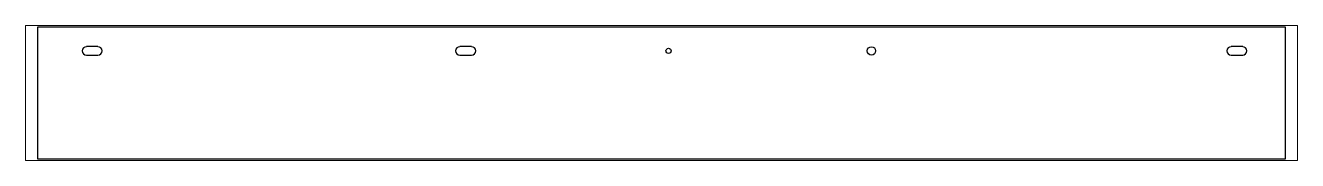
# Paper-space layout 'Layout1' of a CAD drawing. Header units: millimetres. Extents: x 0 to 257, y 84 to 111.
# The model-space entities are those that its viewports show. They can reach past a viewport. Long polylines and large blocks are cut down to what shows.
import ezdxf

# ---------------------------------------------------------------- set-up
doc = ezdxf.new("R2010")
doc.units = ezdxf.units.MM
doc.header["$LTSCALE"] = 25
doc.layers.add('3_Pezzi', color=7, linetype='Continuous')
doc.layers.add('5_Bulloni', color=7, linetype='Continuous')

# ---------------------------------------------------------------- blocks, each defined once
blk = doc.blocks.new('BL1553344787_00001')
at = {"layer": '5_Bulloni', "color": 4, "linetype": 'Continuous'}
for p, q in [((74.8, 57.7), (60.3, 57.7)), ((60.3, 47.2), (74.8, 47.2))]:
    blk.add_line(p, q, dxfattribs=at)
for centre, start, end in [((60.3, 52.4), 90, 270), ((74.8, 52.4), 270, 90)]:
    blk.add_arc(centre, 5.25, start, end, dxfattribs=at)
blk = doc.blocks.new('BL1553344787_00002')
at = {"layer": '5_Bulloni', "color": 2, "linetype": 'Continuous'}
blk.add_circle((785.1, 52.4), 3.25, dxfattribs=at)
blk = doc.blocks.new('BL1553344787_00003')
at = {"layer": '5_Bulloni', "color": 2, "linetype": 'Continuous'}
blk.add_circle((1037.6, 52.4), 5.25, dxfattribs=at)
blk = doc.blocks.new('BL1553344787_00004')
at = {"layer": '5_Bulloni', "color": 4, "linetype": 'Continuous'}
for p, q in [((539.8, 57.7), (525.3, 57.7)), ((525.3, 47.2), (539.8, 47.2))]:
    blk.add_line(p, q, dxfattribs=at)
for centre, start, end in [((525.3, 52.4), 90, 270), ((539.8, 52.4), 270, 90)]:
    blk.add_arc(centre, 5.25, start, end, dxfattribs=at)
blk = doc.blocks.new('BL1553344787_00005')
at = {"layer": '5_Bulloni', "color": 4, "linetype": 'Continuous'}
for p, q in [((1499.8, 57.7), (1485.3, 57.7)), ((1485.3, 47.2), (1499.8, 47.2))]:
    blk.add_line(p, q, dxfattribs=at)
for centre, start, end in [((1485.3, 52.4), 90, 270), ((1499.8, 52.4), 270, 90)]:
    blk.add_arc(centre, 5.25, start, end, dxfattribs=at)
blk = doc.blocks.new('BL1553344787_00006')
at = {"layer": '3_Pezzi', "color": 3, "linetype": 'Continuous'}
for p, q in [((0, -82.4), (0, 82.4)), ((0, 82.4), (1552.6, 82.4)), ((1552.6, 82.4), (1552.6, -82.4)), ((1552.6, -82.4), (0, -82.4))]:
    blk.add_line(p, q, dxfattribs=at)

msp = doc.modelspace()

# ---------------------------------------------------------------- block references
at = {"layer": '3_Pezzi'}
msp.add_blockref('BL1553344787_00006', (0, 0), dxfattribs=at)
at = {"layer": '5_Bulloni'}
for name in ['BL1553344787_00001', 'BL1553344787_00004', 'BL1553344787_00002', 'BL1553344787_00003', 'BL1553344787_00005']:
    msp.add_blockref(name, (0, 0), dxfattribs=at)

psp = doc.layouts.get("Layout1")

# ---------------------------------------------------------------- viewports
at = {"layer": '0'}
psp.add_viewport(center=(128.5, 97.5), size=(257, 27.2835), view_center_point=(776.3, 0), view_height=168.1218, dxfattribs=at)

doc.saveas('drawing.dxf')
